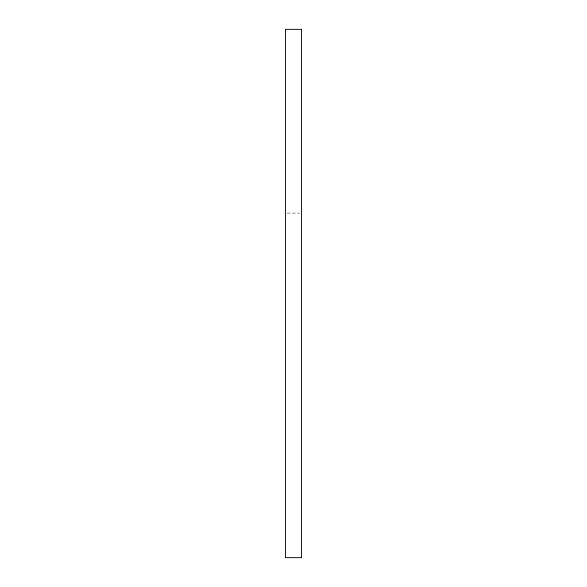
<?xml version="1.0" encoding="UTF-8"?>
<svg xmlns="http://www.w3.org/2000/svg" width="587" height="587" viewBox="0 0 587 587"><rect width="100%" height="100%" fill="white"/><g stroke="black" fill="none" stroke-linecap="round" stroke-linejoin="round"><path stroke-width="0.44" stroke-dasharray="2.94 2.2" d="M287.248 213.103L299.752 213.103"/><path stroke-width="0.88" d="M301.542 29.35L285.458 29.35L285.458 557.65L301.542 557.65L301.542 29.35"/></g></svg>
